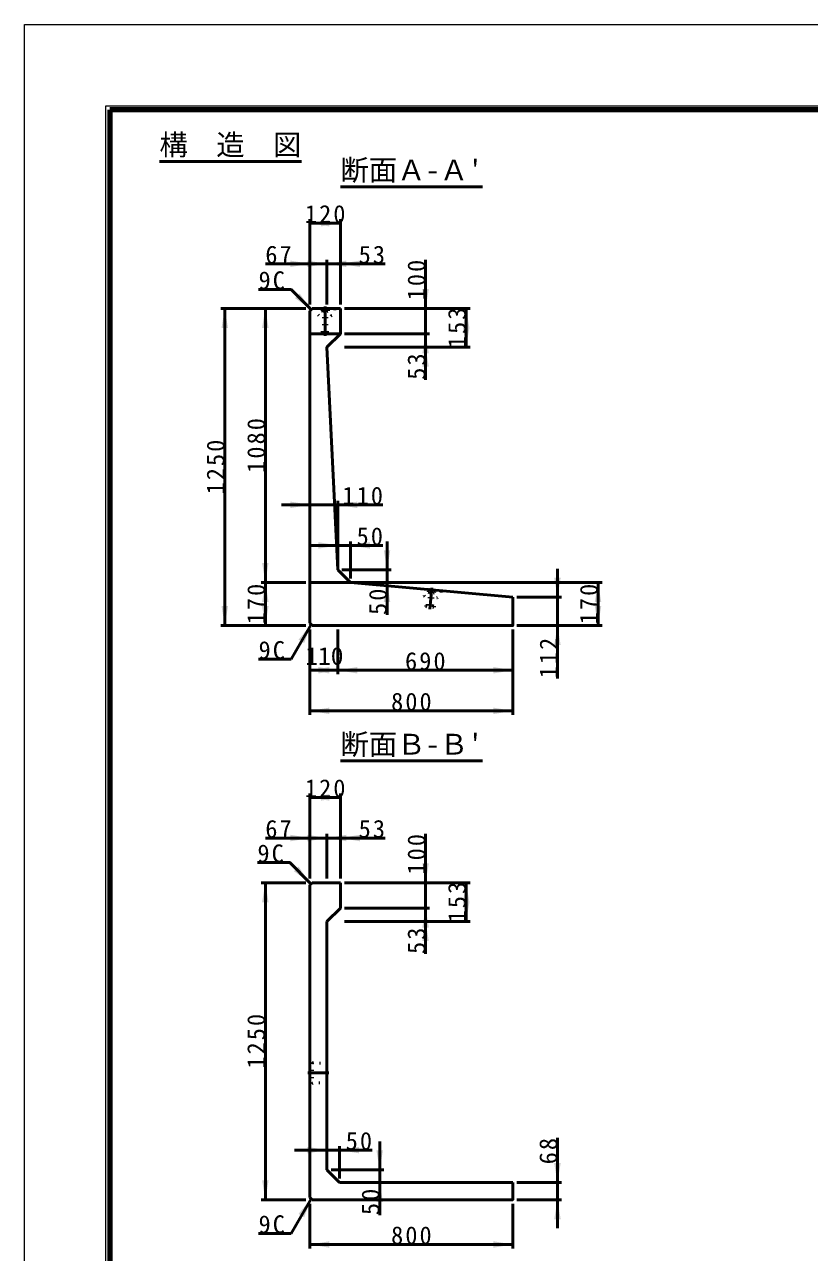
# Model space of a CAD drawing. Units: millimetres, scale not verified. Extents: x -2102 to 2102, y -1485 to 1485.
# Drawn here: x -2102 to -1135, y -27 to 1485 of the extents above; entities that cross this region are included whole.
import ezdxf
from ezdxf.enums import TextEntityAlignment as Align

# ---------------------------------------------------------------- set-up
doc = ezdxf.new("R2010")
doc.units = ezdxf.units.MM
doc.header["$LTSCALE"] = 5
doc.linetypes.add('DOTTED', pattern=[1.75, 0.25, -1.5])
doc.linetypes.add('LONG_DASHED_DOTTED', pattern=[15.25, 12, -1.5, 0.25, -1.5])
doc.layers.add('0-0_V-nasSTD', color=7, linetype='Continuous', lineweight=50)
doc.styles.add('ＭＳ ゴシック', font='')
doc.styles.get('ＭＳ ゴシック').set_extended_font_data('MS Gothic')

msp = doc.modelspace()

# ---------------------------------------------------------------- linework, layer by layer
at = {"layer": '0-0_V-nasSTD', "lineweight": 100}
msp.add_line((-1997.5, 1380), (-1997.5, -1380), dxfattribs=at)
at = {"layer": '0-0_V-nasSTD'}
for p, q in [((-1936.296, 1316.333), (-1761.296, 1316.333)), ((-1713.25, 1285.314), (-1538.25, 1285.314)), ((-1750.75, 1245.314), (-1750.75, 1140.314)), ((-1713.25, 1240.314), (-1750.75, 1240.314)), ((-1713.25, 1245.314), (-1713.25, 1140.314)), ((-1729.812, 1195.314), (-1729.812, 1140.314)), ((-1608.25, 1135.314), (-1608.25, 1195.314)), ((-1750.75, 1190.314), (-1805.75, 1190.314)), ((-1729.812, 1190.314), (-1750.75, 1190.314)), ((-1713.25, 1190.314), (-1729.812, 1190.314)), ((-1713.25, 1190.314), (-1658.25, 1190.314)), ((-1755.75, 1135.314), (-1860.75, 1135.314)), ((-1855.75, 1135.314), (-1855.75, 744.689)), ((-1805.75, 1135.314), (-1805.75, 797.814)), ((-1747.935, 1135.314), (-1750.747, 1132.502)), ((-1713.25, 1135.314), (-1747.935, 1135.314)), ((-1553.25, 1135.314), (-1708.25, 1135.314)), ((-1608.25, 1104.064), (-1608.25, 1135.314)), ((-1558.25, 1087.502), (-1558.25, 1135.314)), ((-1750.75, 1132.502), (-1750.75, 747.502)), ((-1713.25, 1104.064), (-1750.75, 1104.064)), ((-1603.25, 1104.064), (-1708.25, 1104.064)), ((-1608.25, 1087.502), (-1608.25, 1104.064)), ((-1553.25, 1087.502), (-1708.25, 1087.502)), ((-1608.25, 1087.502), (-1608.25, 1047.502)), ((-1716.375, 898.439), (-1716.375, 813.439)), ((-1716.375, 893.439), (-1660.75, 893.439)), ((-1700.75, 848.439), (-1700.75, 802.814)), ((-1700.75, 843.439), (-1660.75, 843.439)), ((-1716.375, 813.439), (-1700.75, 797.814)), ((-1650.75, 813.439), (-1711.375, 813.439)), ((-1445.75, 779.689), (-1445.75, 814.689)), ((-1755.75, 797.814), (-1810.75, 797.814)), ((-1805.75, 797.814), (-1805.75, 744.689)), ((-1700.75, 797.814), (-1750.75, 797.814)), ((-1700.75, 797.814), (-1500.75, 779.689)), ((-1390.75, 797.814), (-1700.75, 797.814)), ((-1655.75, 797.814), (-1655.75, 757.814)), ((-1395.75, 797.814), (-1395.75, 744.689)), ((-1440.75, 779.689), (-1495.75, 779.689)), ((-1445.75, 744.689), (-1445.75, 779.689)), ((-1755.75, 744.689), (-1860.75, 744.689)), ((-1749.343, 746.095), (-1774.09, 703.234)), ((-1747.937, 744.689), (-1750.75, 747.502)), ((-1390.75, 744.689), (-1495.75, 744.689)), ((-1445.75, 744.689), (-1445.75, 679.689)), ((-1750.75, 634.689), (-1750.75, 739.689)), ((-1716.375, 684.689), (-1716.375, 739.689)), ((-1500.75, 634.689), (-1500.75, 739.689)), ((-1774.09, 703.234), (-1814.09, 703.234)), ((-1716.375, 689.689), (-1750.75, 689.689)), ((-1500.75, 689.689), (-1716.375, 689.689)), ((-1500.75, 639.689), (-1750.75, 639.689)), ((-1713.25, 578.035), (-1538.25, 578.035)), ((-1750.75, 538.035), (-1750.75, 433.035)), ((-1713.25, 533.035), (-1750.75, 533.035)), ((-1713.25, 538.035), (-1713.25, 433.035)), ((-1729.812, 488.035), (-1729.812, 433.035)), ((-1608.25, 428.035), (-1608.25, 488.035)), ((-1750.75, 483.035), (-1805.75, 483.035)), ((-1729.812, 483.035), (-1750.75, 483.035)), ((-1713.25, 483.035), (-1729.812, 483.035)), ((-1713.25, 483.035), (-1658.25, 483.035)), ((-1755.75, 428.035), (-1810.75, 428.035)), ((-1805.75, 428.035), (-1805.75, 37.41)), ((-1747.937, 428.035), (-1750.75, 425.223)), ((-1750.75, 425.223), (-1750.75, 40.223)), ((-1713.25, 428.035), (-1747.937, 428.035)), ((-1553.25, 428.035), (-1708.25, 428.035)), ((-1608.25, 396.785), (-1608.25, 428.035)), ((-1558.25, 380.223), (-1558.25, 428.035)), ((-1603.25, 396.785), (-1708.25, 396.785)), ((-1608.25, 380.223), (-1608.25, 396.785)), ((-1729.812, 380.223), (-1729.812, 74.285)), ((-1553.25, 380.223), (-1708.25, 380.223)), ((-1608.25, 380.223), (-1608.25, 340.223)), ((-1445.75, 58.66), (-1445.75, 113.66)), ((-1714.187, 103.66), (-1714.187, 63.66)), ((-1714.187, 98.66), (-1674.187, 98.66)), ((-1729.812, 74.285), (-1714.187, 58.66)), ((-1659.812, 74.285), (-1724.812, 74.285)), ((-1714.187, 58.66), (-1500.75, 58.66)), ((-1664.812, 58.66), (-1664.812, 18.66)), ((-1440.75, 58.66), (-1495.75, 58.66)), ((-1445.75, 37.41), (-1445.75, 58.66)), ((-1755.75, 37.41), (-1810.75, 37.41)), ((-1749.343, 38.816), (-1774.09, -4.045)), ((-1747.937, 37.41), (-1750.75, 40.223)), ((-1750.75, -22.59), (-1750.75, 32.41)), ((-1500.75, -22.59), (-1500.75, 32.41)), ((-1440.75, 37.41), (-1495.75, 37.41)), ((-1445.75, 37.41), (-1445.75, 2.41)), ((-1774.09, -4.045), (-1814.09, -4.045)), ((-1500.75, -17.59), (-1750.75, -17.59))]:
    msp.add_line(p, q, dxfattribs=at)
at = {"layer": '0-0_V-nasSTD', "linetype": 'DOTTED'}
for p, q in [((-1735.906, 1132.189), (-1735.906, 1135.314)), ((-1735.906, 1135.314), (-1728.093, 1135.314)), ((-1728.093, 1132.189), (-1728.093, 1135.314)), ((-1735.906, 1132.189), (-1728.093, 1132.189)), ((-1734.187, 1105.939), (-1734.187, 1131.564)), ((-1729.812, 1105.939), (-1729.812, 1131.564)), ((-1737.468, 1105.627), (-1734.187, 1105.939)), ((-1737.468, 1105.627), (-1726.531, 1105.627)), ((-1737.468, 1105.627), (-1737.468, 1104.064)), ((-1737.468, 1104.064), (-1726.531, 1104.064)), ((-1729.812, 1105.939), (-1726.531, 1105.627)), ((-1726.531, 1105.627), (-1726.531, 1104.064)), ((-1604.922, 785.992), (-1604.64, 789.104)), ((-1604.64, 789.104), (-1596.859, 788.399)), ((-1597.141, 785.287), (-1596.859, 788.399)), ((-1604.922, 785.992), (-1597.141, 785.287)), ((-1604.677, 769.653), (-1603.267, 785.214)), ((-1600.32, 769.258), (-1598.91, 784.819)), ((-1607.973, 769.638), (-1608.114, 768.082)), ((-1608.114, 768.082), (-1597.221, 767.095)), ((-1607.973, 769.638), (-1604.677, 769.653)), ((-1607.973, 769.638), (-1597.08, 768.651)), ((-1600.32, 769.258), (-1597.08, 768.651)), ((-1597.08, 768.651), (-1597.221, 767.095)), ((-1747.625, 206.16), (-1750.75, 208.504)), ((-1747.625, 206.16), (-1729.812, 205.379)), ((-1747.625, 206.16), (-1747.625, 181.16))]:
    msp.add_line(p, q, dxfattribs=at)
at = {"layer": '0-0_V-nasSTD', "linetype": 'LONG_DASHED_DOTTED'}
for p, q in [((-1732, 1137.814), (-1732, 1101.564)), ((-1600.524, 791.241), (-1602.893, 765.098)), ((-1727.312, 193.66), (-1753.25, 193.66))]:
    msp.add_line(p, q, dxfattribs=at)
at = {"layer": '0-0_V-nasSTD', "lineweight": 18}
for points in [[(-2102.5, -1485), (-2102.5, 1485), (2102.5, 1485), (2102.5, -1485)], [(-2002.5, -1385), (-2002.5, 1385), (2002.5, 1385), (2002.5, -1385)]]:
    msp.add_lwpolyline(points, close=True, dxfattribs=at)
at = {"layer": '0-0_V-nasSTD', "lineweight": 100}
msp.add_lwpolyline([(1997.5, -1380), (1997.5, 1380), (-1997.5, 1380)], dxfattribs=at)
at = {"layer": '0-0_V-nasSTD'}
for points in [[(-1749.341, 1133.908), (-1774.09, 1158.657), (-1814.09, 1158.657)], [(-1713.25, 1135.314), (-1713.25, 1104.064), (-1729.812, 1087.502), (-1716.375, 813.439)], [(-1716.375, 893.439), (-1750.75, 893.439), (-1785.75, 893.439)], [(-1655.75, 797.814), (-1655.75, 813.439), (-1655.75, 848.439)], [(-1700.75, 843.439), (-1716.375, 843.439), (-1751.375, 843.439)], [(-1747.937, 744.689), (-1500.75, 744.689), (-1500.75, 779.689)], [(-1750.75, 428.035), (-1775.498, 452.784), (-1815.498, 452.784)], [(-1713.25, 428.035), (-1713.25, 396.785), (-1729.812, 380.223)], [(-1664.812, 58.66), (-1664.812, 74.285), (-1664.812, 109.285)], [(-1714.187, 98.66), (-1729.812, 98.66), (-1769.812, 98.66)], [(-1747.937, 37.41), (-1500.75, 37.41), (-1500.75, 58.66)]]:
    msp.add_lwpolyline(points, dxfattribs=at)
at = {"layer": '0-0_V-nasSTD', "linetype": 'DOTTED'}
for points in [[(-1735.906, 1132.189), (-1734.187, 1131.564), (-1729.812, 1131.564), (-1728.093, 1132.189)], [(-1604.922, 785.992), (-1603.267, 785.214), (-1598.91, 784.819), (-1597.141, 785.287)], [(-1729.812, 181.941), (-1747.625, 181.16), (-1750.75, 178.816)]]:
    msp.add_lwpolyline(points, dxfattribs=at)
for centre, start, end in [((-1732, 1135.631), 181.5077, 358.4923), ((-1600.721, 789.067), 176.32941, 353.31402)]:
    msp.add_arc(centre, 12.035, start, end, dxfattribs=at)
at = {"layer": '0-0_V-nasSTD'}
for points in [[(-1750.75, 1240.314), (-1726.75, 1240.314), (-1726.75, 1244.314)], [(-1750.75, 1240.314), (-1726.75, 1236.314), (-1726.75, 1240.314)], [(-1737.25, 1240.314), (-1737.25, 1244.314), (-1713.25, 1240.314)], [(-1737.25, 1236.314), (-1737.25, 1240.314), (-1713.25, 1240.314)], [(-1774.75, 1190.314), (-1774.75, 1194.314), (-1750.75, 1190.314)], [(-1774.75, 1186.314), (-1774.75, 1190.314), (-1750.75, 1190.314)], [(-1753.812, 1190.314), (-1753.812, 1194.314), (-1729.812, 1190.314)], [(-1753.812, 1186.314), (-1753.812, 1190.314), (-1729.812, 1190.314)], [(-1729.812, 1190.314), (-1705.812, 1190.314), (-1705.812, 1194.314)], [(-1729.812, 1190.314), (-1705.812, 1186.314), (-1705.812, 1190.314)], [(-1713.25, 1190.314), (-1689.25, 1190.314), (-1689.25, 1194.314)], [(-1713.25, 1190.314), (-1689.25, 1186.314), (-1689.25, 1190.314)], [(-1769.14, 1148.05), (-1766.311, 1150.878), (-1749.341, 1133.908)], [(-1766.311, 1150.878), (-1763.483, 1153.707), (-1749.341, 1133.908)], [(-1612.25, 1159.314), (-1608.25, 1135.314), (-1608.25, 1159.314)], [(-1608.25, 1135.314), (-1608.25, 1159.314), (-1604.25, 1159.314)], [(-1859.75, 1111.314), (-1855.75, 1111.314), (-1855.75, 1135.314)], [(-1855.75, 1111.314), (-1855.75, 1135.314), (-1851.75, 1111.314)], [(-1809.75, 1111.314), (-1805.75, 1111.314), (-1805.75, 1135.314)], [(-1805.75, 1111.314), (-1805.75, 1135.314), (-1801.75, 1111.314)], [(-1562.25, 1111.314), (-1558.25, 1111.314), (-1558.25, 1135.314)], [(-1558.25, 1111.314), (-1558.25, 1135.314), (-1554.25, 1111.314)], [(-1612.25, 1080.064), (-1608.25, 1080.064), (-1608.25, 1104.064)], [(-1608.25, 1080.064), (-1608.25, 1104.064), (-1604.25, 1080.064)], [(-1562.25, 1111.502), (-1558.25, 1087.502), (-1558.25, 1111.502)], [(-1558.25, 1087.502), (-1558.25, 1111.502), (-1554.25, 1111.502)], [(-1612.25, 1063.502), (-1608.25, 1063.502), (-1608.25, 1087.502)], [(-1608.25, 1063.502), (-1608.25, 1087.502), (-1604.25, 1063.502)], [(-1774.75, 893.439), (-1774.75, 897.439), (-1750.75, 893.439)], [(-1774.75, 889.439), (-1774.75, 893.439), (-1750.75, 893.439)], [(-1716.375, 893.439), (-1692.375, 893.439), (-1692.375, 897.439)], [(-1716.375, 893.439), (-1692.375, 889.439), (-1692.375, 893.439)], [(-1740.375, 843.439), (-1740.375, 847.439), (-1716.375, 843.439)], [(-1700.75, 843.439), (-1676.75, 843.439), (-1676.75, 847.439)], [(-1740.375, 839.439), (-1740.375, 843.439), (-1716.375, 843.439)], [(-1700.75, 843.439), (-1676.75, 839.439), (-1676.75, 843.439)], [(-1659.75, 837.439), (-1655.75, 813.439), (-1655.75, 837.439)], [(-1655.75, 813.439), (-1655.75, 837.439), (-1651.75, 837.439)], [(-1809.75, 821.814), (-1805.75, 797.814), (-1805.75, 821.814)], [(-1805.75, 797.814), (-1805.75, 821.814), (-1801.75, 821.814)], [(-1449.75, 803.689), (-1445.75, 779.689), (-1445.75, 803.689)], [(-1445.75, 779.689), (-1445.75, 803.689), (-1441.75, 803.689)], [(-1809.75, 773.814), (-1805.75, 773.814), (-1805.75, 797.814)], [(-1805.75, 773.814), (-1805.75, 797.814), (-1801.75, 773.814)], [(-1659.75, 773.814), (-1655.75, 773.814), (-1655.75, 797.814)], [(-1655.75, 773.814), (-1655.75, 797.814), (-1651.75, 773.814)], [(-1399.75, 773.814), (-1395.75, 773.814), (-1395.75, 797.814)], [(-1395.75, 773.814), (-1395.75, 797.814), (-1391.75, 773.814)], [(-1859.75, 768.689), (-1855.75, 744.689), (-1855.75, 768.689)], [(-1855.75, 744.689), (-1855.75, 768.689), (-1851.75, 768.689)], [(-1809.75, 768.689), (-1805.75, 744.689), (-1805.75, 768.689)], [(-1805.75, 744.689), (-1805.75, 768.689), (-1801.75, 768.689)], [(-1399.75, 768.689), (-1395.75, 744.689), (-1395.75, 768.689)], [(-1395.75, 744.689), (-1395.75, 768.689), (-1391.75, 768.689)], [(-1764.808, 727.311), (-1761.343, 725.311), (-1749.343, 746.095)], [(-1761.343, 725.311), (-1757.879, 723.311), (-1749.343, 746.095)], [(-1449.75, 720.689), (-1445.75, 720.689), (-1445.75, 744.689)], [(-1445.75, 720.689), (-1445.75, 744.689), (-1441.75, 720.689)], [(-1750.75, 689.689), (-1726.75, 689.689), (-1726.75, 693.689)], [(-1750.75, 689.689), (-1726.75, 685.689), (-1726.75, 689.689)], [(-1740.375, 689.689), (-1740.375, 693.689), (-1716.375, 689.689)], [(-1740.375, 685.689), (-1740.375, 689.689), (-1716.375, 689.689)], [(-1716.375, 689.689), (-1692.375, 689.689), (-1692.375, 693.689)], [(-1716.375, 689.689), (-1692.375, 685.689), (-1692.375, 689.689)], [(-1524.75, 689.689), (-1524.75, 693.689), (-1500.75, 689.689)], [(-1524.75, 685.689), (-1524.75, 689.689), (-1500.75, 689.689)], [(-1750.75, 639.689), (-1726.75, 639.689), (-1726.75, 643.689)], [(-1750.75, 639.689), (-1726.75, 635.689), (-1726.75, 639.689)], [(-1524.75, 639.689), (-1524.75, 643.689), (-1500.75, 639.689)], [(-1524.75, 635.689), (-1524.75, 639.689), (-1500.75, 639.689)], [(-1750.75, 533.035), (-1726.75, 533.035), (-1726.75, 537.035)], [(-1750.75, 533.035), (-1726.75, 529.035), (-1726.75, 533.035)], [(-1737.25, 533.035), (-1737.25, 537.035), (-1713.25, 533.035)], [(-1737.25, 529.035), (-1737.25, 533.035), (-1713.25, 533.035)], [(-1774.75, 483.035), (-1774.75, 487.035), (-1750.75, 483.035)], [(-1753.812, 483.035), (-1753.812, 487.035), (-1729.812, 483.035)], [(-1729.812, 483.035), (-1705.812, 483.035), (-1705.812, 487.035)], [(-1713.25, 483.035), (-1689.25, 483.035), (-1689.25, 487.035)], [(-1774.75, 479.035), (-1774.75, 483.035), (-1750.75, 483.035)], [(-1753.812, 479.035), (-1753.812, 483.035), (-1729.812, 483.035)], [(-1729.812, 483.035), (-1705.812, 479.035), (-1705.812, 483.035)], [(-1713.25, 483.035), (-1689.25, 479.035), (-1689.25, 483.035)], [(-1770.549, 442.177), (-1767.72, 445.006), (-1750.75, 428.035)], [(-1767.72, 445.006), (-1764.892, 447.834), (-1750.75, 428.035)], [(-1612.25, 452.035), (-1608.25, 428.035), (-1608.25, 452.035)], [(-1608.25, 428.035), (-1608.25, 452.035), (-1604.25, 452.035)], [(-1809.75, 404.035), (-1805.75, 404.035), (-1805.75, 428.035)], [(-1805.75, 404.035), (-1805.75, 428.035), (-1801.75, 404.035)], [(-1562.25, 404.035), (-1558.25, 404.035), (-1558.25, 428.035)], [(-1558.25, 404.035), (-1558.25, 428.035), (-1554.25, 404.035)], [(-1612.25, 372.785), (-1608.25, 372.785), (-1608.25, 396.785)], [(-1608.25, 372.785), (-1608.25, 396.785), (-1604.25, 372.785)], [(-1562.25, 404.223), (-1558.25, 380.223), (-1558.25, 404.223)], [(-1558.25, 380.223), (-1558.25, 404.223), (-1554.25, 404.223)], [(-1612.25, 356.223), (-1608.25, 356.223), (-1608.25, 380.223)], [(-1608.25, 356.223), (-1608.25, 380.223), (-1604.25, 356.223)], [(-1753.812, 98.66), (-1753.812, 102.66), (-1729.812, 98.66)], [(-1753.812, 94.66), (-1753.812, 98.66), (-1729.812, 98.66)], [(-1714.187, 98.66), (-1690.187, 98.66), (-1690.187, 102.66)], [(-1714.187, 98.66), (-1690.187, 94.66), (-1690.187, 98.66)], [(-1668.812, 98.285), (-1664.812, 74.285), (-1664.812, 98.285)], [(-1664.812, 74.285), (-1664.812, 98.285), (-1660.812, 98.285)], [(-1449.75, 82.66), (-1445.75, 58.66), (-1445.75, 82.66)], [(-1445.75, 58.66), (-1445.75, 82.66), (-1441.75, 82.66)], [(-1809.75, 61.41), (-1805.75, 37.41), (-1805.75, 61.41)], [(-1805.75, 37.41), (-1805.75, 61.41), (-1801.75, 61.41)], [(-1668.812, 34.66), (-1664.812, 34.66), (-1664.812, 58.66)], [(-1664.812, 34.66), (-1664.812, 58.66), (-1660.812, 34.66)], [(-1764.808, 20.032), (-1761.343, 18.032), (-1749.343, 38.816)], [(-1761.343, 18.032), (-1757.879, 16.032), (-1749.343, 38.816)], [(-1449.75, 13.41), (-1445.75, 13.41), (-1445.75, 37.41)], [(-1445.75, 13.41), (-1445.75, 37.41), (-1441.75, 13.41)], [(-1750.75, -17.59), (-1726.75, -17.59), (-1726.75, -13.59)], [(-1524.75, -17.59), (-1524.75, -13.59), (-1500.75, -17.59)], [(-1750.75, -17.59), (-1726.75, -21.59), (-1726.75, -17.59)], [(-1524.75, -21.59), (-1524.75, -17.59), (-1500.75, -17.59)]]:
    msp.add_solid(points, dxfattribs=at)

# ---------------------------------------------------------------- texts
at = {"layer": '0-0_V-nasSTD', "style": 'ＭＳ ゴシック'}
for s, p in [('構\u3000造\u3000図', (-1936.296, 1316.333)), ("断面Ａ-Ａ'", (-1713.25, 1285.314)), ("断面Ｂ-Ｂ'", (-1713.25, 578.035))]:
    msp.add_text(s, height=25.66, dxfattribs=at).set_placement(p, align=Align.BOTTOM_LEFT)
at = {"layer": '0-0_V-nasSTD', "style": 'ＭＳ ゴシック', "width": 1.05}
msp.add_text('110', height=21.99, dxfattribs=at).set_placement((-1756.562, 689.689), align=Align.BOTTOM_LEFT)
at = {"layer": '0-0_V-nasSTD', "char_height": 21.99, "attachment_point": 7, "style": 'ＭＳ ゴシック'}
for s, insert in [('\\T1.17;120', (-1757, 1240.314)), ('\\T1.17;67', (-1805.75, 1190.314)), ('\\T1.17;53', (-1690.75, 1190.314)), ('\\T1.17;9C', (-1814.09, 1158.657)), ('\\T1.17;110', (-1710.75, 893.439)), ('\\T1.17;50', (-1693.25, 843.439)), ('\\T1.17;9C', (-1814.09, 703.234)), ('\\T1.17;690', (-1633.562, 689.689)), ('\\T1.17;800', (-1650.75, 639.689)), ('\\T1.17;120', (-1757, 533.035)), ('\\T1.17;67', (-1805.75, 483.035)), ('\\T1.17;53', (-1690.75, 483.035)), ('\\T1.17;9C', (-1815.498, 452.784)), ('\\T1.17;50', (-1706.687, 98.66)), ('\\T1.17;9C', (-1814.09, -4.045)), ('\\T1.17;800', (-1650.75, -17.59))]:
    msp.add_mtext(s, dxfattribs=dict(at, insert=insert))
at = {"layer": '0-0_V-nasSTD', "char_height": 21.99, "attachment_point": 7, "rotation": 90, "style": 'ＭＳ ゴシック'}
for s, insert in [('\\T1.17;100', (-1608.25, 1145.314)), ('\\T1.17;153', (-1558.25, 1086.408)), ('\\T1.17;53', (-1608.25, 1047.502)), ('\\T1.17;1080', (-1805.75, 932.814)), ('\\T1.17;1250', (-1855.75, 906.252)), ('\\T1.17;170', (-1805.75, 746.252)), ('\\T1.17;50', (-1655.75, 757.814)), ('\\T1.17;170', (-1395.75, 746.252)), ('\\T1.17;112', (-1445.75, 679.689)), ('\\T1.17;100', (-1608.25, 438.035)), ('\\T1.17;153', (-1558.25, 379.129)), ('\\T1.17;53', (-1608.25, 340.223)), ('\\T1.17;1250', (-1805.75, 198.973)), ('\\T1.17;68', (-1445.75, 81.16)), ('\\T1.17;50', (-1664.812, 18.66))]:
    msp.add_mtext(s, dxfattribs=dict(at, insert=insert))

doc.saveas('drawing.dxf')
